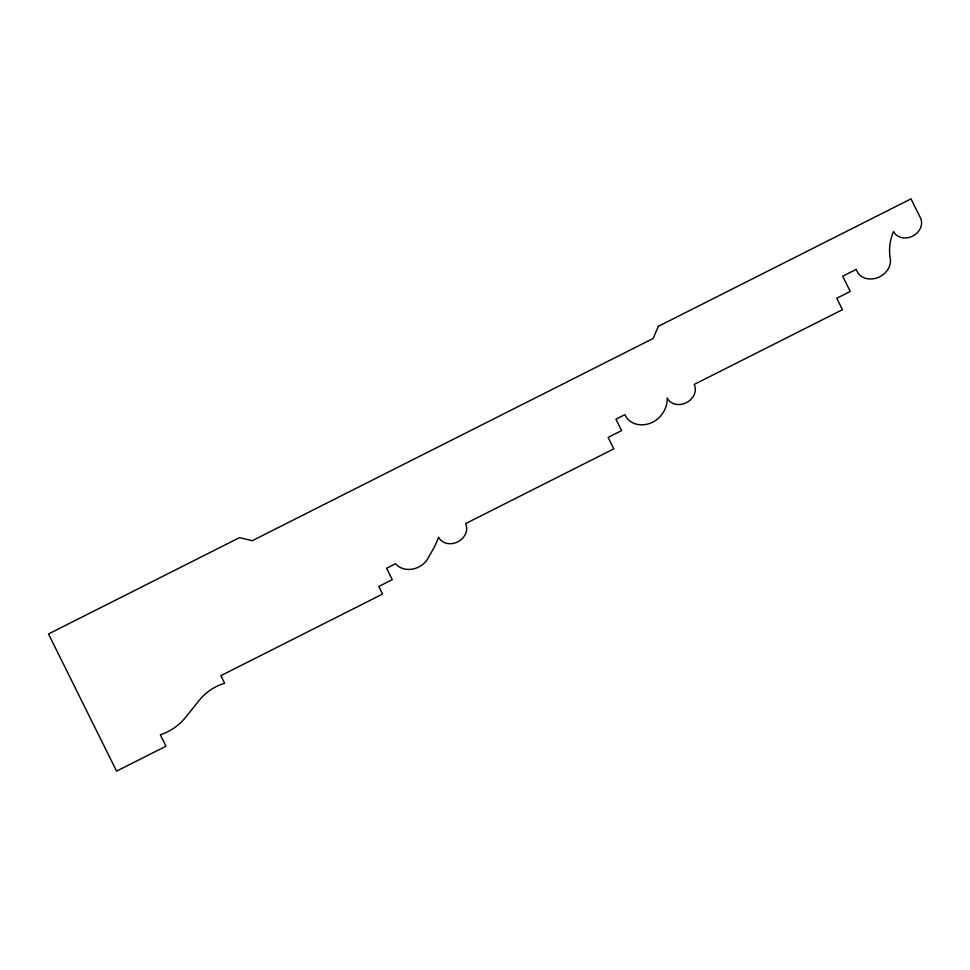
<?xml version="1.0" encoding="UTF-8"?>
<svg xmlns="http://www.w3.org/2000/svg" width="970" height="970" viewBox="0 0 970 970"><rect width="100%" height="100%" fill="white"/><g stroke="black" fill="none" stroke-linecap="round" stroke-linejoin="round"><path stroke-width="1.45" d="M658.351 326.32L653.149 338.481L252.261 540.714L239.493 537.635L48.5 633.98L116.582 771.138L165.991 746.209L160.329 734.787A46.608 39.394 -27.7 0 0 185.512 717.448L199.541 699.976A43.638 36.884 -27.7 0 1 224.64 683.28L220.857 675.666L382.568 594.076L378.797 586.462L392.268 579.66L386.593 568.226L395.578 563.691A19.667 16.623 -27.7 0 0 413.002 569.002A19.667 16.623 -27.7 0 0 428.74 556.962L431.286 552.488A92.72 78.376 -27.7 0 0 438.61 537.222A15.096 12.755 -27.7 0 0 457.755 541.854A15.096 12.755 -27.7 0 0 465.564 523.63L613.804 448.843L608.129 437.409L621.612 430.607L615.938 419.185L624.922 414.651A21.643 18.297 -27.7 0 0 659.673 417.039A28.518 24.104 -27.7 0 0 667.239 398.064A15.096 12.755 -27.7 0 0 686.396 402.695A15.096 12.755 -27.7 0 0 694.193 384.459L842.445 309.672L836.77 298.251L850.241 291.449L842.675 276.207L856.158 269.405L858.05 273.225A18.09 15.29 -27.7 0 0 879.378 276.947A18.09 15.29 -27.7 0 0 890.145 257.814A58.03 49.046 -27.7 0 1 893.515 231.503A15.096 12.755 -27.7 0 0 912.661 236.134A15.096 12.755 -27.7 0 0 920.469 217.91L911.012 198.862L658.351 326.32"/></g></svg>
